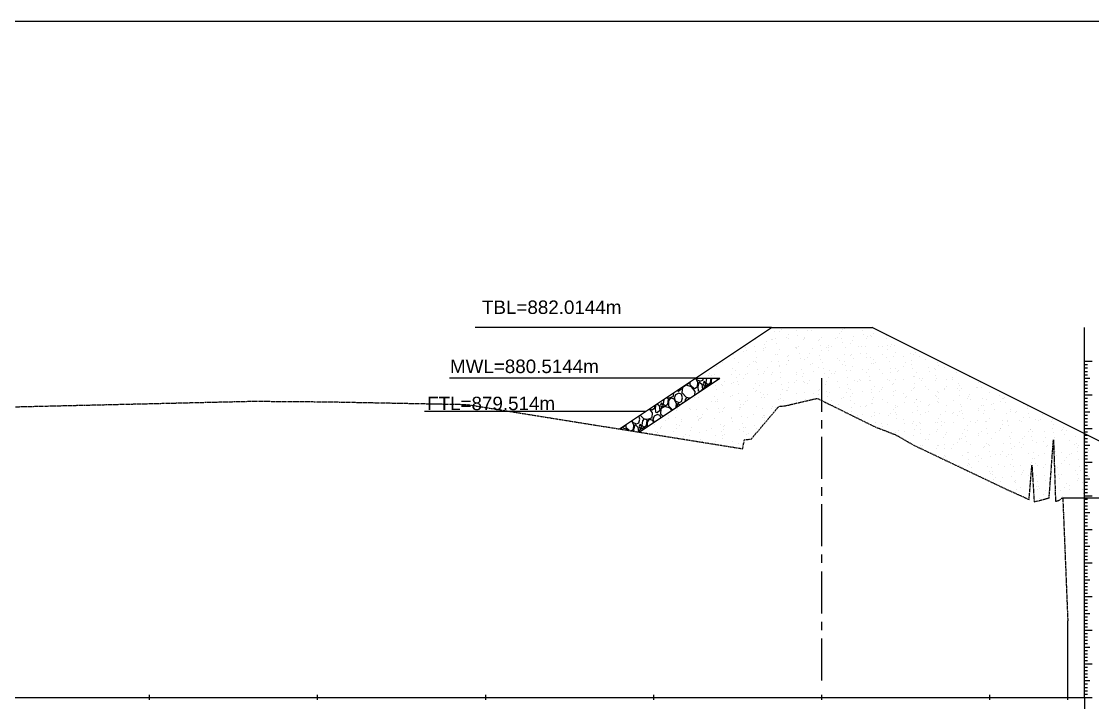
# Model space of a CAD drawing. Header units: millimetres. Extents: x 2640 to 12113, y 6003 to 13668.
# Drawn here: x 3779.2 to 4097.8, y 9908.7 to 10111.3 of the extents above; entities that cross this region are included whole.
import ezdxf

# ---------------------------------------------------------------- set-up
doc = ezdxf.new("R2010")
doc.units = ezdxf.units.MM
doc.linetypes.add('CENTER', pattern=[2, 1.25, -0.25, 0.25, -0.25])
doc.linetypes.add('HIDDEN', pattern=[0.375, 0.25, -0.125])
for name, color, linetype in [('CL', 6, 'CENTER'), ('CS_Drawing', 7, 'Continuous'), ('GL', 3, 'HIDDEN')]:
    doc.layers.add(name, color=color, linetype=linetype)
doc.styles.get("Standard").update_dxf_attribs({"font": 'arial.ttf'})

msp = doc.modelspace()

# ---------------------------------------------------------------- linework, layer by layer
at = {"color": 1}
msp.add_line((4002.279, 10020.252), (3914.113, 10020.252), dxfattribs=at)
for p, q in [((3957.074, 9990.115), (4002.279, 10020.252)), ((4002.279, 10020.252), (4032.279, 10020.252)), ((4133.459, 9969.662), (4032.279, 10020.252)), ((4095.416, 10010.252), (4095.416, 10020.252)), ((3962.887, 9989.183), (3986.897, 10005.189)), ((3979.677, 10005.183), (3986.897, 10005.189))]:
    msp.add_line(p, q)
at = {"linetype": 'Continuous'}
for p, q in [((4003.403, 10020.13), (4003.403, 10020.13)), ((4023.979, 10020.02), (4023.979, 10020.02)), ((3996.996, 10016.675), (3996.996, 10016.675)), ((4002.355, 10016.814), (4002.355, 10016.814)), ((4002.464, 10016.677), (4002.464, 10016.677)), ((4003.264, 10019.016), (4003.264, 10019.016)), ((4003.536, 10016.951), (4003.536, 10016.951)), ((4004.78, 10019.205), (4004.78, 10019.205)), ((4005.209, 10019.673), (4005.209, 10019.673)), ((4006.624, 10017.255), (4006.624, 10017.255)), ((4007.25, 10016.974), (4007.25, 10016.974)), ((4007.306, 10018.326), (4007.306, 10018.326)), ((4009.804, 10019.293), (4009.804, 10019.293)), ((4009.978, 10017.971), (4009.978, 10017.971)), ((4011.78, 10016.775), (4011.78, 10016.775)), ((4012.144, 10017.134), (4012.144, 10017.134)), ((4012.209, 10017.244), (4012.209, 10017.244)), ((4012.984, 10019.306), (4012.984, 10019.306)), ((4014.234, 10019.453), (4014.234, 10019.453)), ((4016.7, 10016.863), (4016.7, 10016.863)), ((4017.038, 10017.294), (4017.038, 10017.294)), ((4021.234, 10017.024), (4021.234, 10017.024)), ((4021.932, 10017.454), (4021.932, 10017.454)), ((4022.498, 10018.375), (4022.498, 10018.375)), ((4022.968, 10019.205), (4022.968, 10019.205)), ((4023.24, 10017.14), (4023.24, 10017.14)), ((4023.55, 10019.552), (4023.55, 10019.552)), ((4026.826, 10017.614), (4026.826, 10017.614)), ((4029.508, 10019.482), (4029.508, 10019.482)), ((4029.682, 10018.16), (4029.682, 10018.16)), ((4030.55, 10017.122), (4030.55, 10017.122)), ((4030.979, 10017.591), (4030.979, 10017.591)), ((4031.72, 10017.774), (4031.72, 10017.774)), ((4032.08, 10017.55), (4032.08, 10017.55)), ((4032.762, 10018.621), (4032.762, 10018.621)), ((4033.004, 10019.8), (4033.004, 10019.8)), ((4036.405, 10017.052), (4036.405, 10017.052)), ((4036.614, 10017.934), (4036.614, 10017.934)), ((3994.586, 10014.223), (3994.586, 10014.223)), ((3997.267, 10014.61), (3997.267, 10014.61)), ((3997.461, 10016.654), (3997.461, 10016.654)), ((3999.812, 10013.591), (3999.812, 10013.591)), ((4000.01, 10013.999), (4000.01, 10013.999)), ((4000.264, 10015.203), (4000.264, 10015.203)), ((4000.439, 10014.467), (4000.439, 10014.467)), ((4000.946, 10016.274), (4000.946, 10016.274)), ((4003.71, 10015.629), (4003.71, 10015.629)), ((4004.706, 10013.751), (4004.706, 10013.751)), ((4009.463, 10014.247), (4009.463, 10014.247)), ((4009.6, 10013.911), (4009.6, 10013.911)), ((4009.777, 10014.272), (4009.777, 10014.272)), ((4010.432, 10014.521), (4010.432, 10014.521)), ((4014.494, 10014.071), (4014.494, 10014.071)), ((4016.138, 10016.323), (4016.138, 10016.323)), ((4016.972, 10014.798), (4016.972, 10014.798)), ((4017.146, 10013.476), (4017.146, 10013.476)), ((4018.78, 10014.346), (4018.78, 10014.346)), ((4019.209, 10014.814), (4019.209, 10014.814)), ((4019.388, 10014.231), (4019.388, 10014.231)), ((4020.042, 10014.519), (4020.042, 10014.519)), ((4023.414, 10015.818), (4023.414, 10015.818)), ((4024.282, 10014.391), (4024.282, 10014.391)), ((4025.72, 10015.499), (4025.72, 10015.499)), ((4026.402, 10016.57), (4026.402, 10016.57)), ((4028.233, 10014.594), (4028.233, 10014.594)), ((4029.176, 10014.551), (4029.176, 10014.551)), ((4030.136, 10014.71), (4030.136, 10014.71)), ((4034.071, 10014.711), (4034.071, 10014.711)), ((4035.233, 10014.567), (4035.233, 10014.567)), ((4036.676, 10014.987), (4036.676, 10014.987)), ((4036.85, 10013.665), (4036.85, 10013.665)), ((4037.55, 10014.693), (4037.55, 10014.693)), ((4037.979, 10015.161), (4037.979, 10015.161)), ((4038.965, 10014.871), (4038.965, 10014.871)), ((4044.815, 10013.743), (4044.815, 10013.743)), ((3990.999, 10012.268), (3990.999, 10012.268)), ((3991.173, 10010.946), (3991.173, 10010.946)), ((3993.903, 10013.152), (3993.903, 10013.152)), ((3994.917, 10013.431), (3994.917, 10013.431)), ((3997.441, 10013.288), (3997.441, 10013.288)), ((3997.693, 10011.471), (3997.693, 10011.471)), ((4002.324, 10010.317), (4002.324, 10010.317)), ((4003.417, 10012.22), (4003.417, 10012.22)), ((4004.164, 10012.179), (4004.164, 10012.179)), ((4007.01, 10011.569), (4007.01, 10011.569)), ((4007.218, 10010.477), (4007.218, 10010.477)), ((4007.321, 10010.416), (4007.321, 10010.416)), ((4007.439, 10012.037), (4007.439, 10012.037)), ((4010.704, 10012.456), (4010.704, 10012.456)), ((4010.878, 10011.134), (4010.878, 10011.134)), ((4012.113, 10010.637), (4012.113, 10010.637)), ((4012.999, 10011.396), (4012.999, 10011.396)), ((4013.681, 10012.467), (4013.681, 10012.467)), ((4016.463, 10011.818), (4016.463, 10011.818)), ((4017.007, 10010.797), (4017.007, 10010.797)), ((4019.359, 10013.447), (4019.359, 10013.447)), ((4021.901, 10010.957), (4021.901, 10010.957)), ((4022.513, 10010.465), (4022.513, 10010.465)), ((4023.868, 10012.368), (4023.868, 10012.368)), ((4024.14, 10010.303), (4024.14, 10010.303)), ((4025.78, 10011.916), (4025.78, 10011.916)), ((4026.209, 10012.385), (4026.209, 10012.385)), ((4026.795, 10011.117), (4026.795, 10011.117)), ((4028.873, 10012.516), (4028.873, 10012.516)), ((4030.408, 10012.645), (4030.408, 10012.645)), ((4030.582, 10011.323), (4030.582, 10011.323)), ((4031.689, 10011.277), (4031.689, 10011.277)), ((4032.777, 10010.711), (4032.777, 10010.711)), ((4035.233, 10012.165), (4035.233, 10012.165)), ((4036.583, 10011.437), (4036.583, 10011.437)), ((4038.455, 10011.692), (4038.455, 10011.692)), ((4039.137, 10012.763), (4039.137, 10012.763)), ((4041.477, 10011.597), (4041.477, 10011.597)), ((4043.573, 10012.556), (4043.573, 10012.556)), ((4043.845, 10010.491), (4043.845, 10010.491)), ((4044.55, 10012.263), (4044.55, 10012.263)), ((4044.979, 10012.732), (4044.979, 10012.732)), ((4046.371, 10011.757), (4046.371, 10011.757)), ((4047.969, 10010.76), (4047.969, 10010.76)), ((4051.978, 10010.302), (4051.978, 10010.302)), ((3984.905, 10008.604), (3984.905, 10008.604)), ((3985.923, 10008.694), (3985.923, 10008.694)), ((3987.642, 10009.837), (3987.642, 10009.837)), ((3990.696, 10008.118), (3990.696, 10008.118)), ((3991.628, 10007.496), (3991.628, 10007.496)), ((3992.536, 10009.997), (3992.536, 10009.997)), ((3995.239, 10008.793), (3995.239, 10008.793)), ((3995.668, 10009.261), (3995.668, 10009.261)), ((3997.057, 10010.169), (3997.057, 10010.169)), ((3997.43, 10010.157), (3997.43, 10010.157)), ((3997.896, 10009.838), (3997.896, 10009.838)), ((3998.168, 10007.773), (3998.168, 10007.773)), ((4000.278, 10007.293), (4000.278, 10007.293)), ((4000.96, 10008.364), (4000.96, 10008.364)), ((4004.436, 10010.114), (4004.436, 10010.114)), ((4004.61, 10008.792), (4004.61, 10008.792)), ((4004.693, 10009.041), (4004.693, 10009.041)), ((4006.638, 10009.345), (4006.638, 10009.345)), ((4011.332, 10007.684), (4011.332, 10007.684)), ((4014.009, 10009.14), (4014.009, 10009.14)), ((4014.438, 10009.608), (4014.438, 10009.608)), ((4014.741, 10007.211), (4014.741, 10007.211)), ((4016.152, 10008.413), (4016.152, 10008.413)), ((4017.6, 10010.026), (4017.6, 10010.026)), ((4017.872, 10007.961), (4017.872, 10007.961)), ((4019.635, 10007.371), (4019.635, 10007.371)), ((4021.438, 10007.178), (4021.438, 10007.178)), ((4023.463, 10009.388), (4023.463, 10009.388)), ((4024.314, 10008.981), (4024.314, 10008.981)), ((4024.529, 10007.531), (4024.529, 10007.531)), ((4025.734, 10007.589), (4025.734, 10007.589)), ((4026.416, 10008.66), (4026.416, 10008.66)), ((4029.424, 10007.691), (4029.424, 10007.691)), ((4031.037, 10007.873), (4031.037, 10007.873)), ((4032.094, 10009.64), (4032.094, 10009.64)), ((4032.779, 10009.487), (4032.779, 10009.487)), ((4033.208, 10009.955), (4033.208, 10009.955)), ((4034.318, 10007.851), (4034.318, 10007.851)), ((4037.305, 10010.215), (4037.305, 10010.215)), ((4037.577, 10008.15), (4037.577, 10008.15)), ((4039.212, 10008.011), (4039.212, 10008.011)), ((4040.208, 10007.526), (4040.208, 10007.526)), ((4041.608, 10008.709), (4041.608, 10008.709)), ((4042.233, 10009.735), (4042.233, 10009.735)), ((4044.019, 10009.169), (4044.019, 10009.169)), ((4044.106, 10008.171), (4044.106, 10008.171)), ((4049, 10008.331), (4049, 10008.331)), ((4049.233, 10007.306), (4049.233, 10007.306)), ((4050.741, 10008.061), (4050.741, 10008.061)), ((4051.19, 10007.884), (4051.19, 10007.884)), ((4051.549, 10009.834), (4051.549, 10009.834)), ((4051.872, 10008.956), (4051.872, 10008.956)), ((4053.894, 10008.491), (4053.894, 10008.491)), ((3977.806, 10003.837), (3977.818, 10003.944)), ((3978.123, 10003.202), (3978.123, 10004.147)), ((3979.71, 10005.183), (3980.282, 10004.091)), ((3980.092, 10004.726), (3979.949, 10005.183)), ((3980.981, 10004.345), (3980.092, 10004.726)), ((3980.282, 10004.091), (3980.155, 10002.503)), ((3980.981, 10003.964), (3980.663, 10003.9)), ((3980.981, 10004.281), (3981.87, 10004.662)), ((3980.981, 10003.964), (3981.616, 10003.392)), ((3981.87, 10004.662), (3982.023, 10005.185)), ((3982.251, 10004.281), (3981.997, 10003.519)), ((3982.822, 10003.329), (3982.251, 10004.281)), ((3982.942, 10005.186), (3982.759, 10003.964)), ((3982.759, 10003.964), (3983.394, 10003.329)), ((3983.469, 10006.016), (3983.469, 10006.016)), ((3983.898, 10006.484), (3983.898, 10006.484)), ((3984.156, 10003.837), (3984.318, 10005.187)), ((3984.336, 10006.066), (3984.336, 10006.066)), ((3984.473, 10004.853), (3984.705, 10005.188)), ((3984.473, 10003.573), (3984.473, 10004.853)), ((3985.376, 10006.251), (3985.376, 10006.251)), ((3986.057, 10005.189), (3986.274, 10004.774)), ((3986.4, 10004.858), (3986.297, 10005.189)), ((3988.24, 10004.262), (3988.24, 10004.262)), ((3990.271, 10006.411), (3990.271, 10006.411)), ((3990.898, 10004.055), (3990.898, 10004.055)), ((3991.899, 10005.431), (3991.899, 10005.431)), ((3992.073, 10004.109), (3992.073, 10004.109)), ((3992.923, 10006.265), (3992.923, 10006.265)), ((3993.918, 10005.242), (3993.918, 10005.242)), ((3994.6, 10006.313), (3994.6, 10006.313)), ((3995.165, 10006.571), (3995.165, 10006.571)), ((3998.342, 10006.45), (3998.342, 10006.45)), ((4000.059, 10006.731), (4000.059, 10006.731)), ((4002.239, 10006.363), (4002.239, 10006.363)), ((4002.668, 10006.831), (4002.668, 10006.831)), ((4003.431, 10004.31), (4003.431, 10004.31)), ((4004.953, 10006.891), (4004.953, 10006.891)), ((4005.064, 10005.342), (4005.064, 10005.342)), ((4009.239, 10003.934), (4009.239, 10003.934)), ((4009.668, 10004.402), (4009.668, 10004.402)), ((4009.792, 10006.362), (4009.792, 10006.362)), ((4009.847, 10007.051), (4009.847, 10007.051)), ((4011.604, 10005.619), (4011.604, 10005.619)), ((4011.693, 10006.612), (4011.693, 10006.612)), ((4011.778, 10004.297), (4011.778, 10004.297)), ((4012.197, 10003.988), (4012.197, 10003.988)), ((4013.696, 10004.557), (4013.696, 10004.557)), ((4017.091, 10004.148), (4017.091, 10004.148)), ((4018.046, 10006.639), (4018.046, 10006.639)), ((4018.692, 10004.182), (4018.692, 10004.182)), ((4019.374, 10005.537), (4019.374, 10005.537)), ((4020.056, 10006.609), (4020.056, 10006.609)), ((4021.009, 10006.71), (4021.009, 10006.71)), ((4021.986, 10004.308), (4021.986, 10004.308)), ((4024.768, 10005.531), (4024.768, 10005.531)), ((4026.88, 10004.468), (4026.88, 10004.468)), ((4028.009, 10004.281), (4028.009, 10004.281)), ((4028.438, 10004.749), (4028.438, 10004.749)), ((4028.887, 10004.606), (4028.887, 10004.606)), ((4030.463, 10006.959), (4030.463, 10006.959)), ((4031.308, 10005.808), (4031.308, 10005.808)), ((4031.482, 10004.486), (4031.482, 10004.486)), ((4031.774, 10004.628), (4031.774, 10004.628)), ((4035.248, 10006.657), (4035.248, 10006.657)), ((4036.668, 10004.788), (4036.668, 10004.788)), ((4037.462, 10004.529), (4037.462, 10004.529)), ((4037.751, 10006.827), (4037.751, 10006.827)), ((4039.152, 10004.853), (4039.152, 10004.853)), ((4039.779, 10007.057), (4039.779, 10007.057)), ((4041.562, 10004.948), (4041.562, 10004.948)), ((4044.473, 10005.719), (4044.473, 10005.719)), ((4044.83, 10005.833), (4044.83, 10005.833)), ((4045.512, 10006.904), (4045.512, 10006.904)), ((4046.456, 10005.108), (4046.456, 10005.108)), ((4046.779, 10004.628), (4046.779, 10004.628)), ((4047.208, 10005.096), (4047.208, 10005.096)), ((4051.013, 10005.996), (4051.013, 10005.996)), ((4051.187, 10004.674), (4051.187, 10004.674)), ((4051.35, 10005.268), (4051.35, 10005.268)), ((4054.343, 10004.902), (4054.343, 10004.902)), ((4056.233, 10004.876), (4056.233, 10004.876)), ((4056.245, 10005.428), (4056.245, 10005.428)), ((4057.455, 10007.016), (4057.455, 10007.016)), ((4061.139, 10005.588), (4061.139, 10005.588)), ((4063.925, 10004.077), (4063.925, 10004.077)), ((3973.17, 9999.9), (3973.217, 10000.876)), ((3973.805, 10000.408), (3974.631, 10000.789)), ((3974.117, 10001.477), (3974.123, 10001.424)), ((3974.631, 10001.233), (3974.123, 10001.424)), ((3975.393, 10001.932), (3974.631, 10001.233)), ((3975.52, 10000.471), (3974.631, 10000.789)), ((3975.36, 10002.305), (3975.393, 10001.932)), ((3975.774, 10002.44), (3975.647, 10000.916)), ((3975.647, 10000.916), (3976.98, 9999.455)), ((3976.917, 10003.138), (3975.774, 10002.44)), ((3978.504, 10002.63), (3976.917, 10003.138)), ((3976.984, 10003.388), (3977.044, 10003.329)), ((3977.044, 10003.329), (3977.806, 10003.837)), ((3979.393, 10002.059), (3978.123, 10003.202)), ((3979.584, 10001.233), (3978.504, 10002.63)), ((3980.155, 10002.503), (3979.393, 10002.059)), ((3979.538, 10000.283), (3979.584, 10001.233)), ((3980.663, 10003.9), (3980.346, 10002.63)), ((3980.346, 10002.63), (3980.473, 10001.424)), ((3980.969, 10001.237), (3980.473, 10001.424)), ((3981.743, 10001.932), (3981.028, 10001.276)), ((3981.197, 10001.139), (3981.197, 10001.139)), ((3981.616, 10003.392), (3981.743, 10001.932)), ((3981.997, 10003.519), (3982.187, 10003.075)), ((3982.124, 10002.44), (3982.085, 10001.982)), ((3983.267, 10003.138), (3982.124, 10002.44)), ((3982.187, 10003.075), (3982.822, 10003.329)), ((3983.641, 10003.018), (3983.267, 10003.138)), ((3983.394, 10003.329), (3984.156, 10003.837)), ((3985.631, 10003.089), (3985.631, 10003.089)), ((3985.805, 10001.767), (3985.805, 10001.767)), ((3987.557, 10003.191), (3987.557, 10003.191)), ((3987.727, 10003.188), (3987.727, 10003.188)), ((3988.152, 10001.059), (3988.152, 10001.059)), ((3990.469, 10003.587), (3990.469, 10003.587)), ((3992.621, 10003.348), (3992.621, 10003.348)), ((3997.071, 10002.259), (3997.071, 10002.259)), ((3997.469, 10001.157), (3997.469, 10001.157)), ((3997.515, 10003.508), (3997.515, 10003.508)), ((3997.898, 10001.625), (3997.898, 10001.625)), ((3998.796, 10003), (3998.796, 10003)), ((3999.068, 10000.935), (3999.068, 10000.935)), ((3999.922, 10003.835), (3999.922, 10003.835)), ((4002.409, 10003.668), (4002.409, 10003.668)), ((4005.336, 10003.277), (4005.336, 10003.277)), ((4005.51, 10001.955), (4005.51, 10001.955)), ((4006.653, 10001.435), (4006.653, 10001.435)), ((4006.922, 10001.406), (4006.922, 10001.406)), ((4007.303, 10003.828), (4007.303, 10003.828)), ((4007.335, 10002.506), (4007.335, 10002.506)), ((4012.232, 10000.847), (4012.232, 10000.847)), ((4013.013, 10003.486), (4013.013, 10003.486)), ((4016.239, 10001.504), (4016.239, 10001.504)), ((4016.668, 10001.972), (4016.668, 10001.972)), ((4018.5, 10003.189), (4018.5, 10003.189)), ((4018.772, 10001.124), (4018.772, 10001.124)), ((4019.604, 10000.873), (4019.604, 10000.873)), ((4022.527, 10002.555), (4022.527, 10002.555)), ((4024.498, 10001.033), (4024.498, 10001.033)), ((4025.04, 10003.466), (4025.04, 10003.466)), ((4025.214, 10002.144), (4025.214, 10002.144)), ((4025.692, 10001.753), (4025.692, 10001.753)), ((4026.431, 10000.75), (4026.431, 10000.75)), ((4029.392, 10001.193), (4029.392, 10001.193)), ((4031.937, 10001.036), (4031.937, 10001.036)), ((4032.109, 10001.73), (4032.109, 10001.73)), ((4032.791, 10002.801), (4032.791, 10002.801)), ((4034.287, 10001.353), (4034.287, 10001.353)), ((4035.009, 10001.851), (4035.009, 10001.851)), ((4035.438, 10002.319), (4035.438, 10002.319)), ((4038.205, 10003.377), (4038.205, 10003.377)), ((4038.469, 10003.782), (4038.469, 10003.782)), ((4038.477, 10001.312), (4038.477, 10001.312)), ((4039.181, 10001.513), (4039.181, 10001.513)), ((4041.623, 10000.799), (4041.623, 10000.799)), ((4044.075, 10001.673), (4044.075, 10001.673)), ((4044.462, 10002.1), (4044.462, 10002.1)), ((4044.745, 10003.654), (4044.745, 10003.654)), ((4044.919, 10002.332), (4044.919, 10002.332)), ((4047.983, 10002.85), (4047.983, 10002.85)), ((4048.969, 10001.833), (4048.969, 10001.833)), ((4051.641, 10001.224), (4051.641, 10001.224)), ((4051.887, 10001.046), (4051.887, 10001.046)), ((4053.779, 10002.198), (4053.779, 10002.198)), ((4053.863, 10001.993), (4053.863, 10001.993)), ((4054.208, 10002.667), (4054.208, 10002.667)), ((4057.565, 10002.026), (4057.565, 10002.026)), ((4057.909, 10003.566), (4057.909, 10003.566)), ((4058.181, 10001.501), (4058.181, 10001.501)), ((4058.247, 10003.097), (4058.247, 10003.097)), ((4058.757, 10002.153), (4058.757, 10002.153)), ((4063.232, 10002.447), (4063.232, 10002.447)), ((4063.651, 10002.313), (4063.651, 10002.313)), ((4064.449, 10003.843), (4064.449, 10003.843)), ((4064.623, 10002.521), (4064.623, 10002.521)), ((4067.079, 10001.094), (4067.079, 10001.094)), ((3968.298, 9997.598), (3968.916, 9997.042)), ((3969.551, 9997.931), (3969.297, 9997.169)), ((3970.122, 9996.979), (3969.551, 9997.931)), ((3970.249, 9998.884), (3970.059, 9997.614)), ((3970.059, 9997.614), (3970.694, 9996.979)), ((3970.279, 9998.918), (3970.249, 9998.884)), ((3971.075, 9999.392), (3970.99, 9999.392)), ((3971.055, 9999.435), (3971.964, 9999.392)), ((3971.646, 9999.074), (3971.075, 9999.392)), ((3971.456, 9997.487), (3971.646, 9999.074)), ((3971.773, 9998.503), (3972.345, 9999.328)), ((3971.773, 9996.852), (3971.773, 9998.503)), ((3971.964, 9999.392), (3973.17, 9999.9)), ((3972.345, 9999.328), (3973.234, 9999.074)), ((3973.234, 9999.074), (3973.932, 9997.741)), ((3973.424, 9999.392), (3973.805, 10000.408)), ((3973.742, 9998.376), (3973.424, 9999.392)), ((3974.631, 9997.995), (3973.742, 9998.376)), ((3973.932, 9997.741), (3973.831, 9996.479)), ((3974.313, 9997.55), (3974.088, 9996.65)), ((3974.631, 9997.614), (3974.313, 9997.55)), ((3974.631, 9997.931), (3975.52, 9998.312)), ((3974.631, 9997.614), (3975.015, 9997.268)), ((3975.837, 9999.392), (3975.52, 10000.471)), ((3975.52, 9998.312), (3975.837, 9999.392)), ((3975.901, 9997.931), (3975.869, 9997.837)), ((3975.932, 9997.879), (3975.901, 9997.931)), ((3976.599, 9998.884), (3976.506, 9998.262)), ((3977.044, 9999.392), (3976.599, 9998.884)), ((3976.98, 9999.455), (3978.208, 9999.397)), ((3977.425, 9999.392), (3977.044, 9999.392)), ((3977.848, 9999.157), (3977.425, 9999.392)), ((3979.537, 9999.425), (3979.537, 9999.425)), ((3980.451, 9999.593), (3980.451, 9999.593)), ((3984.35, 9998.156), (3984.35, 9998.156)), ((3985.345, 9999.753), (3985.345, 9999.753)), ((3985.698, 9998.381), (3985.698, 9998.381)), ((3986.127, 9998.849), (3986.127, 9998.849)), ((3986.26, 9998.317), (3986.26, 9998.317)), ((3990.239, 9999.913), (3990.239, 9999.913)), ((3990.71, 10000.208), (3990.71, 10000.208)), ((3992.528, 10000.659), (3992.528, 10000.659)), ((3992.8, 9998.594), (3992.8, 9998.594)), ((3994.614, 9998.403), (3994.614, 9998.403)), ((3995.133, 10000.073), (3995.133, 10000.073)), ((3995.152, 9998.629), (3995.152, 9998.629)), ((3999.242, 9999.613), (3999.242, 9999.613)), ((4000.028, 10000.233), (4000.028, 10000.233)), ((4000.292, 9999.383), (4000.292, 9999.383)), ((4000.975, 10000.454), (4000.975, 10000.454)), ((4004.468, 9998.728), (4004.468, 9998.728)), ((4004.897, 9999.196), (4004.897, 9999.196)), ((4004.922, 10000.393), (4004.922, 10000.393)), ((4005.964, 9998.505), (4005.964, 9998.505)), ((4009.806, 9998.452), (4009.806, 9998.452)), ((4009.816, 10000.553), (4009.816, 10000.553)), ((4012.504, 9998.782), (4012.504, 9998.782)), ((4013.922, 9998.976), (4013.922, 9998.976)), ((4014.71, 10000.713), (4014.71, 10000.713)), ((4016.167, 10000.503), (4016.167, 10000.503)), ((4018.946, 9999.802), (4018.946, 9999.802)), ((4019.388, 9997.628), (4019.388, 9997.628)), ((4020.07, 9998.699), (4020.07, 9998.699)), ((4023.238, 9999.075), (4023.238, 9999.075)), ((4023.667, 9999.543), (4023.667, 9999.543)), ((4025.669, 9998.694), (4025.669, 9998.694)), ((4025.748, 9999.679), (4025.748, 9999.679)), ((4027.127, 9997.608), (4027.127, 9997.608)), ((4032.021, 9997.768), (4032.021, 9997.768)), ((4032.209, 9998.971), (4032.209, 9998.971)), ((4032.383, 9997.648), (4032.383, 9997.648)), ((4032.692, 9999.323), (4032.692, 9999.323)), ((4035.262, 9998.747), (4035.262, 9998.747)), ((4036.915, 9997.928), (4036.915, 9997.928)), ((4038.651, 9999.99), (4038.651, 9999.99)), ((4041.809, 9998.088), (4041.809, 9998.088)), ((4042.008, 9999.422), (4042.008, 9999.422)), ((4042.437, 9999.89), (4042.437, 9999.89)), ((4044.844, 9997.923), (4044.844, 9997.923)), ((4045.373, 9998.882), (4045.373, 9998.882)), ((4045.526, 9998.994), (4045.526, 9998.994)), ((4046.703, 9998.248), (4046.703, 9998.248)), ((4051.204, 9999.975), (4051.204, 9999.975)), ((4051.462, 9999.67), (4051.462, 9999.67)), ((4051.598, 9998.408), (4051.598, 9998.408)), ((4051.913, 9999.159), (4051.913, 9999.159)), ((4052.087, 9997.837), (4052.087, 9997.837)), ((4056.492, 9998.568), (4056.492, 9998.568)), ((4058.355, 10000.179), (4058.355, 10000.179)), ((4060.718, 9999.043), (4060.718, 9999.043)), ((4060.778, 9999.769), (4060.778, 9999.769)), ((4061.207, 10000.237), (4061.207, 10000.237)), ((4061.386, 9998.728), (4061.386, 9998.728)), ((4065.078, 9999.071), (4065.078, 9999.071)), ((4066.28, 9998.888), (4066.28, 9998.888)), ((4068.207, 9997.808), (4068.207, 9997.808)), ((4070.232, 10000.017), (4070.232, 10000.017)), ((4070.3, 9998.219), (4070.3, 9998.219)), ((4070.982, 9999.29), (4070.982, 9999.29)), ((4071.174, 9999.048), (4071.174, 9999.048)), ((4071.618, 9999.348), (4071.618, 9999.348)), ((4071.792, 9998.025), (4071.792, 9998.025)), ((4077.232, 9997.588), (4077.232, 9997.588)), ((3966.884, 9994.883), (3965.98, 9996.052)), ((3966.693, 9995.709), (3966.171, 9996.179)), ((3967.455, 9996.153), (3966.693, 9995.709)), ((3966.82, 9993.55), (3966.884, 9994.883)), ((3967.53, 9997.085), (3967.455, 9996.153)), ((3967.455, 9994.058), (3968.281, 9994.439)), ((3967.91, 9997.339), (3967.646, 9996.28)), ((3967.646, 9996.28), (3967.773, 9995.074)), ((3968.281, 9994.883), (3967.773, 9995.074)), ((3969.043, 9995.582), (3968.281, 9994.883)), ((3969.17, 9994.121), (3968.281, 9994.439)), ((3968.916, 9997.042), (3969.043, 9995.582)), ((3969.297, 9997.169), (3969.487, 9996.725)), ((3969.424, 9996.09), (3969.297, 9994.566)), ((3969.297, 9994.566), (3969.927, 9993.876)), ((3970.567, 9996.788), (3969.424, 9996.09)), ((3969.487, 9996.725), (3970.122, 9996.979)), ((3972.154, 9996.28), (3970.567, 9996.788)), ((3970.694, 9996.979), (3971.456, 9997.487)), ((3972.887, 9995.849), (3971.773, 9996.852)), ((3972.623, 9995.673), (3972.154, 9996.28)), ((3973.291, 9995.848), (3973.291, 9995.848)), ((3973.928, 9995.604), (3973.928, 9995.604)), ((3974.357, 9996.072), (3974.357, 9996.072)), ((3977.99, 9996.105), (3977.99, 9996.105)), ((3978.186, 9996.008), (3978.186, 9996.008)), ((3979.991, 9995.975), (3979.991, 9995.975)), ((3983.08, 9996.168), (3983.08, 9996.168)), ((3983.382, 9995.852), (3983.382, 9995.852)), ((3986.531, 9996.252), (3986.531, 9996.252)), ((3986.705, 9994.93), (3986.705, 9994.93)), ((3987.572, 9995.281), (3987.572, 9995.281)), ((3987.974, 9996.328), (3987.974, 9996.328)), ((3988.254, 9996.352), (3988.254, 9996.352)), ((3992.698, 9995.951), (3992.698, 9995.951)), ((3992.868, 9996.488), (3992.868, 9996.488)), ((3992.974, 9997.271), (3992.974, 9997.271)), ((3993.127, 9996.419), (3993.127, 9996.419)), ((3993.932, 9997.332), (3993.932, 9997.332)), ((3997.762, 9996.648), (3997.762, 9996.648)), ((3999.696, 9996.163), (3999.696, 9996.163)), ((4002.152, 9996.2), (4002.152, 9996.2)), ((4002.656, 9996.808), (4002.656, 9996.808)), ((4003.446, 9996.401), (4003.446, 9996.401)), ((4022.233, 9997.448), (4022.233, 9997.448)), ((4025.94, 9996.629), (4025.94, 9996.629)), ((4026.114, 9995.307), (4026.114, 9995.307)), ((4028.902, 9996.696), (4028.902, 9996.696)), ((4029.477, 9994.545), (4029.477, 9994.545)), ((4030.238, 9996.645), (4030.238, 9996.645)), ((4030.667, 9997.113), (4030.667, 9997.113)), ((4032.806, 9994.891), (4032.806, 9994.891)), ((4034.371, 9994.705), (4034.371, 9994.705)), ((4037.667, 9994.684), (4037.667, 9994.684)), ((4038.484, 9995.872), (4038.484, 9995.872)), ((4039.105, 9996.54), (4039.105, 9996.54)), ((4039.166, 9996.943), (4039.166, 9996.943)), ((4039.265, 9994.865), (4039.265, 9994.865)), ((4039.377, 9994.475), (4039.377, 9994.475)), ((4039.692, 9996.894), (4039.692, 9996.894)), ((4044.16, 9995.025), (4044.16, 9995.025)), ((4045.645, 9996.817), (4045.645, 9996.817)), ((4045.819, 9995.495), (4045.819, 9995.495)), ((4046.692, 9994.464), (4046.692, 9994.464)), ((4047.997, 9994.94), (4047.997, 9994.94)), ((4049.008, 9996.992), (4049.008, 9996.992)), ((4049.054, 9995.185), (4049.054, 9995.185)), ((4049.437, 9997.46), (4049.437, 9997.46)), ((4052.541, 9994.387), (4052.541, 9994.387)), ((4053.948, 9995.345), (4053.948, 9995.345)), ((4054.358, 9996.992), (4054.358, 9996.992)), ((4056.008, 9994.563), (4056.008, 9994.563)), ((4056.437, 9995.031), (4056.437, 9995.031)), ((4058.262, 9995.187), (4058.262, 9995.187)), ((4058.462, 9997.241), (4058.462, 9997.241)), ((4058.809, 9996.729), (4058.809, 9996.729)), ((4058.842, 9995.505), (4058.842, 9995.505)), ((4059.081, 9994.664), (4059.081, 9994.664)), ((4063.736, 9995.665), (4063.736, 9995.665)), ((4063.94, 9996.167), (4063.94, 9996.167)), ((4064.622, 9997.238), (4064.622, 9997.238)), ((4065.349, 9997.006), (4065.349, 9997.006)), ((4065.462, 9994.811), (4065.462, 9994.811)), ((4065.523, 9995.684), (4065.523, 9995.684)), ((4067.778, 9997.339), (4067.778, 9997.339)), ((4068.63, 9995.825), (4068.63, 9995.825)), ((4072.246, 9994.575), (4072.246, 9994.575)), ((4073.453, 9995.236), (4073.453, 9995.236)), ((4073.524, 9995.985), (4073.524, 9995.985)), ((4074.778, 9994.91), (4074.778, 9994.91)), ((4075.207, 9995.378), (4075.207, 9995.378)), ((4078.419, 9996.145), (4078.419, 9996.145)), ((4078.514, 9996.917), (4078.514, 9996.917)), ((4078.786, 9994.852), (4078.786, 9994.852)), ((4083.035, 9994.412), (4083.035, 9994.412)), ((3958.756, 9991.137), (3958.768, 9991.244)), ((3959.073, 9990.502), (3959.073, 9991.447)), ((3960.651, 9992.5), (3961.232, 9991.391)), ((3961.042, 9992.026), (3960.852, 9992.633)), ((3961.931, 9991.645), (3961.042, 9992.026)), ((3961.232, 9991.391), (3961.105, 9989.803)), ((3961.613, 9991.2), (3961.296, 9989.93)), ((3961.931, 9991.264), (3961.613, 9991.2)), ((3961.931, 9991.581), (3962.82, 9991.962)), ((3961.931, 9991.264), (3962.566, 9990.692)), ((3962.82, 9991.962), (3963.137, 9993.042)), ((3963.137, 9993.042), (3962.863, 9993.974)), ((3963.201, 9991.581), (3962.947, 9990.819)), ((3963.772, 9990.629), (3963.201, 9991.581)), ((3963.251, 9994.233), (3964.28, 9993.105)), ((3963.899, 9992.534), (3963.709, 9991.264)), ((3963.709, 9991.264), (3964.344, 9990.629)), ((3964.344, 9993.042), (3963.899, 9992.534)), ((3964.28, 9993.105), (3965.614, 9993.042)), ((3964.725, 9993.042), (3964.344, 9993.042)), ((3965.296, 9992.724), (3964.725, 9993.042)), ((3965.106, 9991.137), (3965.296, 9992.724)), ((3965.423, 9992.153), (3965.995, 9992.978)), ((3965.423, 9990.873), (3965.423, 9992.153)), ((3965.614, 9993.042), (3966.82, 9993.55)), ((3965.995, 9992.978), (3966.884, 9992.724)), ((3966.884, 9992.724), (3967.224, 9992.074)), ((3967.074, 9993.042), (3967.455, 9994.058)), ((3967.35, 9992.158), (3967.074, 9993.042)), ((3967.455, 9991.291), (3967.455, 9991.291)), ((3969.354, 9993.494), (3969.17, 9994.121)), ((3970.748, 9992.625), (3970.748, 9992.625)), ((3971.611, 9993.076), (3971.611, 9993.076)), ((3971.629, 9994.054), (3971.629, 9994.054)), ((3973.723, 9993.633), (3973.723, 9993.633)), ((3973.995, 9991.568), (3973.995, 9991.568)), ((3974.851, 9991.178), (3974.851, 9991.178)), ((3975.533, 9992.249), (3975.533, 9992.249)), ((3975.642, 9992.785), (3975.642, 9992.785)), ((3980.263, 9993.91), (3980.263, 9993.91)), ((3980.437, 9992.588), (3980.437, 9992.588)), ((3980.536, 9992.945), (3980.536, 9992.945)), ((3980.928, 9993.175), (3980.928, 9993.175)), ((3981.211, 9993.229), (3981.211, 9993.229)), ((3981.357, 9993.643), (3981.357, 9993.643)), ((3981.894, 9994.3), (3981.894, 9994.3)), ((3985.43, 9993.105), (3985.43, 9993.105)), ((3987.16, 9991.48), (3987.16, 9991.48)), ((3988.357, 9991.213), (3988.357, 9991.213)), ((3990.324, 9993.265), (3990.324, 9993.265)), ((3990.381, 9993.423), (3990.381, 9993.423)), ((3990.725, 9992.298), (3990.725, 9992.298)), ((3993.428, 9993.821), (3993.428, 9993.821)), ((3993.7, 9991.756), (3993.7, 9991.756)), ((3995.218, 9993.425), (3995.218, 9993.425)), ((3997.085, 9994.349), (3997.085, 9994.349)), ((3999.698, 9993.522), (3999.698, 9993.522)), ((3999.968, 9994.098), (3999.968, 9994.098)), ((4000.112, 9993.585), (4000.112, 9993.585)), ((4000.127, 9993.99), (4000.127, 9993.99)), ((4000.142, 9992.776), (4000.142, 9992.776)), ((4027.922, 9994.117), (4027.922, 9994.117)), ((4032.123, 9993.82), (4032.123, 9993.82)), ((4032.837, 9994.198), (4032.837, 9994.198)), ((4033.109, 9992.133), (4033.109, 9992.133)), ((4034.921, 9991.688), (4034.921, 9991.688)), ((4036.884, 9991.43), (4036.884, 9991.43)), ((4037.238, 9994.216), (4037.238, 9994.216)), ((4039.551, 9993.153), (4039.551, 9993.153)), ((4041.637, 9992.889), (4041.637, 9992.889)), ((4041.778, 9991.59), (4041.778, 9991.59)), ((4044.238, 9991.786), (4044.238, 9991.786)), ((4044.667, 9992.254), (4044.667, 9992.254)), ((4046.273, 9992.045), (4046.273, 9992.045)), ((4046.672, 9991.75), (4046.672, 9991.75)), ((4051.219, 9992.065), (4051.219, 9992.065)), ((4051.566, 9991.91), (4051.566, 9991.91)), ((4051.901, 9993.136), (4051.901, 9993.136)), ((4052.813, 9992.322), (4052.813, 9992.322)), ((4053.691, 9992.035), (4053.691, 9992.035)), ((4056.461, 9992.07), (4056.461, 9992.07)), ((4057.579, 9994.116), (4057.579, 9994.116)), ((4059.255, 9993.342), (4059.255, 9993.342)), ((4061.355, 9992.23), (4061.355, 9992.23)), ((4063.008, 9992.133), (4063.008, 9992.133)), ((4063.437, 9992.601), (4063.437, 9992.601)), ((4065.978, 9992.234), (4065.978, 9992.234)), ((4066.249, 9992.39), (4066.249, 9992.39)), ((4067.093, 9993.184), (4067.093, 9993.184)), ((4070.997, 9991.38), (4070.997, 9991.38)), ((4071.143, 9992.55), (4071.143, 9992.55)), ((4072.461, 9992.382), (4072.461, 9992.382)), ((4072.518, 9992.51), (4072.518, 9992.51)), ((4072.692, 9991.188), (4072.692, 9991.188)), ((4076.037, 9992.71), (4076.037, 9992.71)), ((4076.675, 9992.36), (4076.675, 9992.36)), ((4077.357, 9993.431), (4077.357, 9993.431)), ((4078.96, 9993.53), (4078.96, 9993.53)), ((4080.931, 9992.87), (4080.931, 9992.87)), ((4081.778, 9992.48), (4081.778, 9992.48)), ((4082.207, 9992.949), (4082.207, 9992.949)), ((4085.682, 9992.422), (4085.682, 9992.422)), ((4085.825, 9993.03), (4085.825, 9993.03)), ((4086.189, 9991.429), (4086.189, 9991.429)), ((3957.867, 9990.438), (3957.282, 9990.081)), ((3959.454, 9989.93), (3957.867, 9990.438)), ((3957.934, 9990.688), (3957.994, 9990.629)), ((3957.994, 9990.629), (3958.756, 9991.137)), ((3960.029, 9989.641), (3959.073, 9990.502)), ((3959.628, 9989.705), (3959.454, 9989.93)), ((3961.105, 9989.803), (3960.655, 9989.541)), ((3961.296, 9989.93), (3961.348, 9989.43)), ((3962.566, 9990.692), (3962.693, 9989.232)), ((3962.693, 9989.232), (3962.676, 9989.217)), ((3962.947, 9990.819), (3963.137, 9990.375)), ((3963.074, 9989.74), (3963.035, 9989.282)), ((3964.217, 9990.438), (3963.074, 9989.74)), ((3963.137, 9990.375), (3963.772, 9990.629)), ((3964.591, 9990.318), (3964.217, 9990.438)), ((3964.344, 9990.629), (3965.106, 9991.137)), ((3967.727, 9989.226), (3967.727, 9989.226)), ((3968.366, 9989.19), (3968.366, 9989.19)), ((3968.49, 9989.127), (3968.49, 9989.127)), ((3969.158, 9990.398), (3969.158, 9990.398)), ((3969.173, 9990.198), (3969.173, 9990.198)), ((3969.587, 9990.866), (3969.587, 9990.866)), ((3973.26, 9989.35), (3973.26, 9989.35)), ((3974.169, 9990.246), (3974.169, 9990.246)), ((3976.586, 9988.437), (3976.586, 9988.437)), ((3978.004, 9988.195), (3978.004, 9988.195)), ((3978.154, 9989.51), (3978.154, 9989.51)), ((3978.611, 9990.646), (3978.611, 9990.646)), ((3980.892, 9989.138), (3980.892, 9989.138)), ((3983.049, 9989.67), (3983.049, 9989.67)), ((3984.364, 9990.246), (3984.364, 9990.246)), ((3985.611, 9988.217), (3985.611, 9988.217)), ((3987.432, 9989.415), (3987.432, 9989.415)), ((3987.606, 9988.092), (3987.606, 9988.092)), ((3987.928, 9990.745), (3987.928, 9990.745)), ((3987.943, 9989.83), (3987.943, 9989.83)), ((3988.268, 9988.442), (3988.268, 9988.442)), ((3992.837, 9989.99), (3992.837, 9989.99)), ((3993.874, 9990.434), (3993.874, 9990.434)), ((3993.946, 9989.422), (3993.946, 9989.422)), ((3994.629, 9990.493), (3994.629, 9990.493)), ((3994.927, 9988.316), (3994.927, 9988.316)), ((3995.356, 9988.784), (3995.356, 9988.784)), ((3997.381, 9990.993), (3997.381, 9990.993)), ((3997.731, 9990.15), (3997.731, 9990.15)), ((4033.283, 9990.811), (4033.283, 9990.811)), ((4035.277, 9990.838), (4035.277, 9990.838)), ((4039.18, 9989.033), (4039.18, 9989.033)), ((4040.005, 9989.703), (4040.005, 9989.703)), ((4041.921, 9989.258), (4041.921, 9989.258)), ((4044.407, 9988.164), (4044.407, 9988.164)), ((4044.858, 9990.013), (4044.858, 9990.013)), ((4045.541, 9991.084), (4045.541, 9991.084)), ((4046.545, 9989.98), (4046.545, 9989.98)), ((4046.719, 9988.658), (4046.719, 9988.658)), ((4049.301, 9988.324), (4049.301, 9988.324)), ((4051.237, 9989.357), (4051.237, 9989.357)), ((4051.666, 9989.825), (4051.666, 9989.825)), ((4052.987, 9991), (4052.987, 9991)), ((4054.195, 9988.484), (4054.195, 9988.484)), ((4054.372, 9989.082), (4054.372, 9989.082)), ((4059.089, 9988.644), (4059.089, 9988.644)), ((4059.71, 9989.892), (4059.71, 9989.892)), ((4060.691, 9989.605), (4060.691, 9989.605)), ((4060.733, 9991.133), (4060.733, 9991.133)), ((4063.954, 9988.257), (4063.954, 9988.257)), ((4063.983, 9988.804), (4063.983, 9988.804)), ((4064.636, 9989.329), (4064.636, 9989.329)), ((4066.25, 9990.169), (4066.25, 9990.169)), ((4066.424, 9988.847), (4066.424, 9988.847)), ((4068.877, 9988.964), (4068.877, 9988.964)), ((4070.007, 9989.704), (4070.007, 9989.704)), ((4070.314, 9990.309), (4070.314, 9990.309)), ((4070.436, 9990.172), (4070.436, 9990.172)), ((4073.772, 9989.124), (4073.772, 9989.124)), ((4078.666, 9989.284), (4078.666, 9989.284)), ((4079.414, 9990.08), (4079.414, 9990.08)), ((4079.461, 9989.952), (4079.461, 9989.952)), ((4079.686, 9988.015), (4079.686, 9988.015)), ((4079.828, 9989.377), (4079.828, 9989.377)), ((4083.56, 9989.444), (4083.56, 9989.444)), ((4085.954, 9990.357), (4085.954, 9990.357)), ((4086.128, 9989.035), (4086.128, 9989.035)), ((4088.454, 9989.604), (4088.454, 9989.604)), ((4088.777, 9990.051), (4088.777, 9990.051)), ((4089.206, 9990.519), (4089.206, 9990.519)), ((4089.41, 9988.553), (4089.41, 9988.553)), ((4090.092, 9989.624), (4090.092, 9989.624)), ((4096.206, 9988.09), (4096.206, 9988.09)), ((3976.157, 9987.968), (3976.157, 9987.968)), ((3981.163, 9987.073), (3981.163, 9987.073)), ((3981.908, 9986.39), (3981.908, 9986.39)), ((3983.586, 9986.007), (3983.586, 9986.007)), ((3985.677, 9986.244), (3985.677, 9986.244)), ((3987.586, 9987.371), (3987.586, 9987.371)), ((3990.571, 9986.404), (3990.571, 9986.404)), ((3992.611, 9985.787), (3992.611, 9985.787)), ((3994.328, 9986.984), (3994.328, 9986.984)), ((4046.757, 9985.101), (4046.757, 9985.101)), ((4047.173, 9985.208), (4047.173, 9985.208)), ((4048.012, 9987.03), (4048.012, 9987.03)), ((4048.921, 9986.829), (4048.921, 9986.829)), ((4051.651, 9985.261), (4051.651, 9985.261)), ((4051.916, 9985.226), (4051.916, 9985.226)), ((4053.441, 9987.55), (4053.441, 9987.55)), ((4053.713, 9985.485), (4053.713, 9985.485)), ((4056.545, 9985.421), (4056.545, 9985.421)), ((4057.594, 9986.206), (4057.594, 9986.206)), ((4058.237, 9986.927), (4058.237, 9986.927)), ((4058.276, 9987.277), (4058.276, 9987.277)), ((4058.666, 9987.395), (4058.666, 9987.395)), ((4059.981, 9987.827), (4059.981, 9987.827)), ((4060.155, 9986.505), (4060.155, 9986.505)), ((4061.439, 9985.581), (4061.439, 9985.581)), ((4065.666, 9984.966), (4065.666, 9984.966)), ((4066.334, 9985.741), (4066.334, 9985.741)), ((4066.878, 9985.396), (4066.878, 9985.396)), ((4067.107, 9985.275), (4067.107, 9985.275)), ((4067.691, 9987.176), (4067.691, 9987.176)), ((4071.228, 9985.901), (4071.228, 9985.901)), ((4073.146, 9987.738), (4073.146, 9987.738)), ((4073.418, 9985.673), (4073.418, 9985.673)), ((4073.468, 9987.326), (4073.468, 9987.326)), ((4076.122, 9986.061), (4076.122, 9986.061)), ((4077.007, 9987.274), (4077.007, 9987.274)), ((4077.372, 9985.521), (4077.372, 9985.521)), ((4077.436, 9987.742), (4077.436, 9987.742)), ((4079.86, 9986.693), (4079.86, 9986.693)), ((4081.016, 9986.221), (4081.016, 9986.221)), ((4083.05, 9986.502), (4083.05, 9986.502)), ((4083.732, 9987.573), (4083.732, 9987.573)), ((4084.007, 9984.845), (4084.007, 9984.845)), ((4084.436, 9985.313), (4084.436, 9985.313)), ((4085.91, 9986.381), (4085.91, 9986.381)), ((4086.461, 9987.523), (4086.461, 9987.523)), ((4086.582, 9985.585), (4086.582, 9985.585)), ((4090.804, 9986.541), (4090.804, 9986.541)), ((4092.563, 9985.57), (4092.563, 9985.57)), ((4092.85, 9987.927), (4092.85, 9987.927)), ((4093.122, 9985.862), (4093.122, 9985.862)), ((4093.461, 9985.093), (4093.461, 9985.093)), ((4095.698, 9986.701), (4095.698, 9986.701)), ((4095.777, 9987.621), (4095.777, 9987.621)), ((4046.896, 9984.619), (4046.896, 9984.619)), ((4051.233, 9984.155), (4051.233, 9984.155)), ((4053.467, 9981.721), (4053.467, 9981.721)), ((4053.887, 9984.163), (4053.887, 9984.163)), ((4053.896, 9982.189), (4053.896, 9982.189)), ((4054.164, 9981.987), (4054.164, 9981.987)), ((4055.921, 9984.399), (4055.921, 9984.399)), ((4059.058, 9982.147), (4059.058, 9982.147)), ((4060.61, 9983.055), (4060.61, 9983.055)), ((4060.747, 9983.223), (4060.747, 9983.223)), ((4062.92, 9981.97), (4062.92, 9981.97)), ((4063.952, 9982.307), (4063.952, 9982.307)), ((4065.237, 9984.498), (4065.237, 9984.498)), ((4067.15, 9983.331), (4067.15, 9983.331)), ((4067.324, 9982.009), (4067.324, 9982.009)), ((4068.846, 9982.467), (4068.846, 9982.467)), ((4070.329, 9982.399), (4070.329, 9982.399)), ((4071.011, 9983.47), (4071.011, 9983.47)), ((4072.237, 9982.068), (4072.237, 9982.068)), ((4072.666, 9982.536), (4072.666, 9982.536)), ((4073.592, 9984.351), (4073.592, 9984.351)), ((4073.74, 9982.627), (4073.74, 9982.627)), ((4074.691, 9984.746), (4074.691, 9984.746)), ((4076.689, 9984.45), (4076.689, 9984.45)), ((4078.635, 9982.787), (4078.635, 9982.787)), ((4080.314, 9983.243), (4080.314, 9983.243)), ((4081.69, 9982.317), (4081.69, 9982.317)), ((4083.529, 9982.947), (4083.529, 9982.947)), ((4086.854, 9983.52), (4086.854, 9983.52)), ((4087.028, 9982.198), (4087.028, 9982.198)), ((4088.423, 9983.107), (4088.423, 9983.107)), ((4090.107, 9981.714), (4090.107, 9981.714)), ((4091.007, 9982.415), (4091.007, 9982.415)), ((4091.436, 9982.883), (4091.436, 9982.883)), ((4093.296, 9984.54), (4093.296, 9984.54)), ((4093.317, 9983.267), (4093.317, 9983.267)), ((4095.785, 9982.694), (4095.785, 9982.694)), ((4096.467, 9983.766), (4096.467, 9983.766)), ((4054.342, 9980.713), (4054.342, 9980.713)), ((4054.387, 9981.172), (4054.387, 9981.172)), ((4058.29, 9979.367), (4058.29, 9979.367)), ((4060.467, 9979.292), (4060.467, 9979.292)), ((4060.882, 9980.99), (4060.882, 9980.99)), ((4060.896, 9979.76), (4060.896, 9979.76)), ((4061.056, 9979.668), (4061.056, 9979.668)), ((4061.687, 9978.721), (4061.687, 9978.721)), ((4063.968, 9980.347), (4063.968, 9980.347)), ((4064.651, 9981.419), (4064.651, 9981.419)), ((4066.581, 9978.881), (4066.581, 9978.881)), ((4067.778, 9978.559), (4067.778, 9978.559)), ((4069.92, 9979.54), (4069.92, 9979.54)), ((4071.475, 9979.041), (4071.475, 9979.041)), ((4073.482, 9979.416), (4073.482, 9979.416)), ((4074.046, 9980.901), (4074.046, 9980.901)), ((4074.318, 9978.836), (4074.318, 9978.836)), ((4076.369, 9979.201), (4076.369, 9979.201)), ((4079.237, 9979.639), (4079.237, 9979.639)), ((4079.666, 9980.107), (4079.666, 9980.107)), ((4079.843, 9981.467), (4079.843, 9981.467)), ((4080.586, 9981.178), (4080.586, 9981.178)), ((4080.76, 9979.856), (4080.76, 9979.856)), ((4081.263, 9979.361), (4081.263, 9979.361)), ((4083.064, 9978.592), (4083.064, 9978.592)), ((4083.746, 9979.663), (4083.746, 9979.663)), ((4087.482, 9978.748), (4087.482, 9978.748)), ((4088.69, 9979.887), (4088.69, 9979.887)), ((4089.424, 9980.643), (4089.424, 9980.643)), ((4091.051, 9979.681), (4091.051, 9979.681)), ((4093.751, 9981.09), (4093.751, 9981.09)), ((4094.022, 9979.025), (4094.022, 9979.025)), ((4095.946, 9979.841), (4095.946, 9979.841)), ((4067.122, 9977.365), (4067.122, 9977.365)), ((4067.466, 9976.862), (4067.466, 9976.862)), ((4067.895, 9977.33), (4067.895, 9977.33)), ((4068.05, 9976.494), (4068.05, 9976.494)), ((4068.931, 9975.818), (4068.931, 9975.818)), ((4071.026, 9975.56), (4071.026, 9975.56)), ((4073.825, 9975.978), (4073.825, 9975.978)), ((4074.492, 9977.514), (4074.492, 9977.514)), ((4076.704, 9976.54), (4076.704, 9976.54)), ((4076.92, 9977.111), (4076.92, 9977.111)), ((4077.386, 9977.611), (4077.386, 9977.611)), ((4078.719, 9976.138), (4078.719, 9976.138)), ((4081.214, 9976.406), (4081.214, 9976.406)), ((4083.613, 9976.298), (4083.613, 9976.298)), ((4086.665, 9977.677), (4086.665, 9977.677)), ((4087.754, 9976.683), (4087.754, 9976.683)), ((4087.928, 9975.361), (4087.928, 9975.361)), ((4088.508, 9976.458), (4088.508, 9976.458)), ((4092.578, 9977.66), (4092.578, 9977.66)), ((4093.402, 9976.618), (4093.402, 9976.618)), ((4093.665, 9975.248), (4093.665, 9975.248)), ((4094.196, 9977.703), (4094.196, 9977.703)), ((4095.69, 9977.458), (4095.69, 9977.458)), ((4096.482, 9975.856), (4096.482, 9975.856)), ((4068.224, 9975.172), (4068.224, 9975.172)), ((4070.343, 9974.489), (4070.343, 9974.489)), ((4071.444, 9972.544), (4071.444, 9972.544)), ((4074.466, 9974.433), (4074.466, 9974.433)), ((4074.895, 9974.901), (4074.895, 9974.901)), ((4074.946, 9974.064), (4074.946, 9974.064)), ((4076.338, 9972.704), (4076.338, 9972.704)), ((4081.232, 9972.864), (4081.232, 9972.864)), ((4081.486, 9974.341), (4081.486, 9974.341)), ((4081.66, 9973.019), (4081.66, 9973.019)), ((4081.895, 9972.471), (4081.895, 9972.471)), ((4083.92, 9974.681), (4083.92, 9974.681)), ((4089.439, 9972.733), (4089.439, 9972.733)), ((4090.121, 9973.804), (4090.121, 9973.804)), ((4090.919, 9972.252), (4090.919, 9972.252)), ((4091.02, 9973.184), (4091.02, 9973.184)), ((4093.236, 9974.78), (4093.236, 9974.78)), ((4094.651, 9974.253), (4094.651, 9974.253)), ((4094.923, 9972.188), (4094.923, 9972.188)), ((4095.799, 9974.784), (4095.799, 9974.784)), ((4095.914, 9973.344), (4095.914, 9973.344)), ((4075.218, 9971.999), (4075.218, 9971.999)), ((4081.466, 9972.003), (4081.466, 9972.003)), ((4082.114, 9969.569), (4082.114, 9969.569)), ((4083.078, 9970.682), (4083.078, 9970.682)), ((4083.761, 9971.753), (4083.761, 9971.753)), ((4083.861, 9969.438), (4083.861, 9969.438)), ((4088.383, 9971.911), (4088.383, 9971.911)), ((4088.466, 9969.574), (4088.466, 9969.574)), ((4088.654, 9969.846), (4088.654, 9969.846)), ((4088.755, 9969.598), (4088.755, 9969.598)), ((4088.895, 9970.042), (4088.895, 9970.042)), ((4092.592, 9969.75), (4092.592, 9969.75)), ((4093.649, 9969.758), (4093.649, 9969.758)), ((4095.097, 9970.866), (4095.097, 9970.866))]:
    msp.add_line(p, q, dxfattribs=at)
at = {"color": 4}
msp.add_line((3979.677, 10005.183), (3906.51, 10005.183), dxfattribs=at)
at = {"color": 6}
msp.add_line((3964.8, 9995.265), (3899.133, 9995.265), dxfattribs=at)
at = {"color": 85, "true_color": 0x58ba48}
msp.add_line((4088.927, 9969.662), (4133.459, 9969.662), dxfattribs=at)
msp.add_lwpolyline([(3529.04, 9834.372), (4279.04, 9834.372), (4279.04, 10111.339), (3529.04, 10111.339)], close=True)
at = {"layer": 'CL', "ltscale": 10}
msp.add_line((4017.279, 9915.252), (4017.279, 10005.252), dxfattribs=at)
at = {"layer": 'CS_Drawing'}
for p, q in [((4095.416, 10010.252), (4097.666, 10010.252)), ((4095.416, 10010.252), (4096.991, 10010.252)), ((4095.416, 10010.252), (4096.316, 10010.252)), ((4095.416, 9910.252), (4095.416, 10010.252)), ((4095.416, 10009.252), (4096.316, 10009.252)), ((4095.416, 10008.252), (4096.316, 10008.252)), ((4095.416, 10007.252), (4096.316, 10007.252)), ((4095.416, 10006.252), (4096.316, 10006.252)), ((4095.416, 10005.252), (4096.991, 10005.252)), ((4095.416, 10005.252), (4096.316, 10005.252)), ((4095.416, 10004.252), (4096.316, 10004.252)), ((4095.416, 10003.252), (4096.316, 10003.252)), ((4095.416, 10002.252), (4096.316, 10002.252)), ((4095.416, 10001.252), (4096.316, 10001.252)), ((4095.416, 10000.252), (4097.666, 10000.252)), ((4095.416, 10000.252), (4096.991, 10000.252)), ((4095.416, 10000.252), (4096.316, 10000.252)), ((4095.416, 9999.252), (4096.316, 9999.252)), ((4095.416, 9998.252), (4096.316, 9998.252)), ((4095.416, 9997.252), (4096.316, 9997.252)), ((4095.416, 9996.252), (4096.316, 9996.252)), ((4095.416, 9995.252), (4096.991, 9995.252)), ((4095.416, 9995.252), (4096.316, 9995.252)), ((4095.416, 9994.252), (4096.316, 9994.252)), ((4095.416, 9993.252), (4096.316, 9993.252)), ((4095.416, 9992.252), (4096.316, 9992.252)), ((4095.416, 9991.252), (4096.316, 9991.252)), ((4095.416, 9990.252), (4097.666, 9990.252)), ((4095.416, 9990.252), (4096.991, 9990.252)), ((4095.416, 9990.252), (4096.316, 9990.252)), ((4095.416, 9989.252), (4096.316, 9989.252)), ((4095.416, 9988.252), (4096.316, 9988.252)), ((4095.416, 9987.252), (4096.316, 9987.252)), ((4095.416, 9986.252), (4096.316, 9986.252)), ((4095.416, 9985.252), (4096.991, 9985.252)), ((4095.416, 9985.252), (4096.316, 9985.252)), ((4095.416, 9984.252), (4096.316, 9984.252)), ((4095.416, 9983.252), (4096.316, 9983.252)), ((4095.416, 9982.252), (4096.316, 9982.252)), ((4095.416, 9981.252), (4096.316, 9981.252)), ((4095.416, 9980.252), (4097.666, 9980.252)), ((4095.416, 9980.252), (4096.991, 9980.252)), ((4095.416, 9980.252), (4096.316, 9980.252)), ((4095.416, 9979.252), (4096.316, 9979.252)), ((4095.416, 9978.252), (4096.316, 9978.252)), ((4095.416, 9977.252), (4096.316, 9977.252)), ((4095.416, 9976.252), (4096.316, 9976.252)), ((4095.416, 9975.252), (4096.991, 9975.252)), ((4095.416, 9975.252), (4096.316, 9975.252)), ((4095.416, 9974.252), (4096.316, 9974.252)), ((4095.416, 9973.252), (4096.316, 9973.252)), ((4095.416, 9972.252), (4096.316, 9972.252)), ((4095.416, 9971.252), (4096.316, 9971.252)), ((4095.416, 9970.252), (4097.666, 9970.252)), ((4095.416, 9970.252), (4096.991, 9970.252)), ((4095.416, 9970.252), (4096.316, 9970.252)), ((4095.416, 9969.252), (4096.316, 9969.252)), ((4095.416, 9968.252), (4096.316, 9968.252)), ((4095.416, 9967.252), (4096.316, 9967.252)), ((4095.416, 9966.252), (4096.316, 9966.252)), ((4095.416, 9965.252), (4096.991, 9965.252)), ((4095.416, 9965.252), (4096.316, 9965.252)), ((4095.416, 9964.252), (4096.316, 9964.252)), ((4095.416, 9963.252), (4096.316, 9963.252)), ((4095.416, 9962.252), (4096.316, 9962.252)), ((4095.416, 9961.252), (4096.316, 9961.252)), ((4095.416, 9960.252), (4097.666, 9960.252)), ((4095.416, 9960.252), (4096.991, 9960.252)), ((4095.416, 9960.252), (4096.316, 9960.252)), ((4095.416, 9959.252), (4096.316, 9959.252)), ((4095.416, 9958.252), (4096.316, 9958.252)), ((4095.416, 9957.252), (4096.316, 9957.252)), ((4095.416, 9956.252), (4096.316, 9956.252)), ((4095.416, 9955.252), (4096.991, 9955.252)), ((4095.416, 9955.252), (4096.316, 9955.252)), ((4095.416, 9954.252), (4096.316, 9954.252)), ((4095.416, 9953.252), (4096.316, 9953.252)), ((4095.416, 9952.252), (4096.316, 9952.252)), ((4095.416, 9951.252), (4096.316, 9951.252)), ((4095.416, 9950.252), (4097.666, 9950.252)), ((4095.416, 9950.252), (4096.991, 9950.252)), ((4095.416, 9950.252), (4096.316, 9950.252)), ((4095.416, 9949.252), (4096.316, 9949.252)), ((4095.416, 9948.252), (4096.316, 9948.252)), ((4095.416, 9947.252), (4096.316, 9947.252)), ((4095.416, 9946.252), (4096.316, 9946.252)), ((4095.416, 9945.252), (4096.991, 9945.252)), ((4095.416, 9945.252), (4096.316, 9945.252)), ((4095.416, 9944.252), (4096.316, 9944.252)), ((4095.416, 9943.252), (4096.316, 9943.252)), ((4095.416, 9942.252), (4096.316, 9942.252)), ((4095.416, 9941.252), (4096.316, 9941.252)), ((4095.416, 9940.252), (4097.666, 9940.252)), ((4095.416, 9940.252), (4096.991, 9940.252)), ((4095.416, 9940.252), (4096.316, 9940.252)), ((4095.416, 9939.252), (4096.316, 9939.252)), ((4095.416, 9938.252), (4096.316, 9938.252)), ((4095.416, 9937.252), (4096.316, 9937.252)), ((4095.416, 9936.252), (4096.316, 9936.252)), ((4095.416, 9935.252), (4096.991, 9935.252)), ((4095.416, 9935.252), (4096.316, 9935.252)), ((4095.416, 9934.252), (4096.316, 9934.252)), ((4090.416, 9910.252), (4090.416, 9932.992)), ((4095.416, 9933.252), (4096.316, 9933.252)), ((4095.416, 9932.252), (4096.316, 9932.252)), ((4095.416, 9931.252), (4096.316, 9931.252)), ((4095.416, 9930.252), (4097.666, 9930.252)), ((4095.416, 9930.252), (4096.991, 9930.252)), ((4095.416, 9930.252), (4096.316, 9930.252)), ((4095.416, 9929.252), (4096.316, 9929.252)), ((4095.416, 9928.252), (4096.316, 9928.252)), ((4095.416, 9927.252), (4096.316, 9927.252)), ((4095.416, 9926.252), (4096.316, 9926.252)), ((4095.416, 9925.252), (4096.991, 9925.252)), ((4095.416, 9925.252), (4096.316, 9925.252)), ((4095.416, 9924.252), (4096.316, 9924.252)), ((4095.416, 9923.252), (4096.316, 9923.252)), ((4095.416, 9922.252), (4096.316, 9922.252)), ((4095.416, 9921.252), (4096.316, 9921.252)), ((4095.416, 9920.252), (4097.666, 9920.252)), ((4095.416, 9920.252), (4096.991, 9920.252)), ((4095.416, 9920.252), (4096.316, 9920.252)), ((4095.416, 9919.252), (4096.316, 9919.252)), ((4095.416, 9918.252), (4096.316, 9918.252)), ((4095.416, 9917.252), (4096.316, 9917.252)), ((4095.416, 9916.252), (4096.316, 9916.252)), ((4095.416, 9915.252), (4096.991, 9915.252)), ((4095.416, 9915.252), (4096.316, 9915.252)), ((4095.416, 9914.252), (4096.316, 9914.252)), ((4095.416, 9913.252), (4096.316, 9913.252)), ((4095.416, 9912.252), (4096.316, 9912.252)), ((3712.279, 9910.252), (4095.416, 9910.252)), ((3817.279, 9909.502), (3817.279, 9911.002)), ((3867.279, 9909.502), (3867.279, 9911.002)), ((3917.279, 9909.502), (3917.279, 9911.002)), ((3967.279, 9909.502), (3967.279, 9911.002)), ((4017.279, 9909.502), (4017.279, 9911.002)), ((4067.279, 9909.502), (4067.279, 9911.002)), ((4090.416, 9909.502), (4090.416, 9911.002)), ((4095.416, 9911.252), (4096.316, 9911.252)), ((4095.416, 9910.252), (4097.666, 9910.252)), ((4095.416, 9910.252), (4096.991, 9910.252)), ((4095.416, 9910.252), (4096.316, 9910.252)), ((4095.416, 9910.252), (4095.416, 9881.752))]:
    msp.add_line(p, q, dxfattribs=at)
at = {"layer": 'GL'}
msp.add_lwpolyline([(3723.229, 9995.442), (3847.989, 9998.372), (3869.927, 9998.202), (3911.614, 9997.402), (3993.713, 9984.242), (3994.249, 9986.922), (3996.258, 9987.102), (4004.5, 9996.832), (4006.431, 9997.012), (4015.911, 9999.222), (4017.279, 9998.542), (4033.138, 9990.712), (4034.625, 9990.152), (4039.182, 9988.392), (4044.609, 9985.282), (4071.88, 9972.302), (4078.921, 9969.122), (4079.752, 9979.352), (4080.41, 9968.432), (4084.867, 9969.602), (4086.163, 9986.922), (4086.772, 9968.602), (4087.874, 9968.892), (4088.927, 9969.662), (4090.416, 9932.992)], dxfattribs=at)

# ---------------------------------------------------------------- texts
at = {"color": 1, "insert": (3957.651, 10028.32), "char_height": 4, "attachment_point": 3}
msp.add_mtext_dynamic_manual_height_columns('TBL=882.0144m', width=39.40702, gutter_width=20, heights=[0], dxfattribs=at)
at = {"color": 4, "insert": (3950.934, 10010.744), "char_height": 4, "attachment_point": 3}
msp.add_mtext_dynamic_manual_height_columns('MWL=880.5144m', width=39.40702, gutter_width=20, heights=[0], dxfattribs=at)
at = {"color": 6, "insert": (3937.923, 9999.706), "char_height": 4, "attachment_point": 3}
msp.add_mtext_dynamic_manual_height_columns('FTL=879.514m', width=39.40702, gutter_width=20, heights=[0], dxfattribs=at)

doc.saveas('drawing.dxf')
